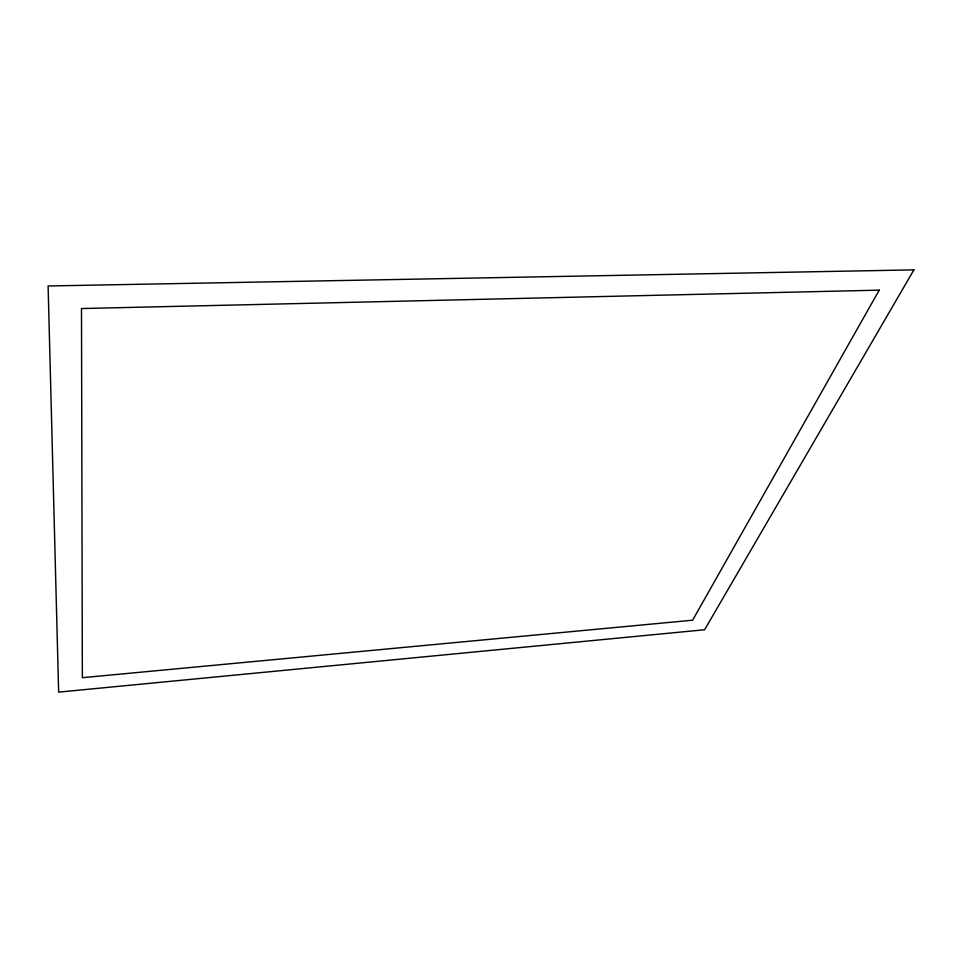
<?xml version="1.0" encoding="UTF-8"?>
<svg xmlns="http://www.w3.org/2000/svg" width="962" height="962" viewBox="0 0 962 962"><rect width="100%" height="100%" fill="white"/><g stroke="black" fill="none" stroke-linecap="round" stroke-linejoin="round"><path stroke-width="1.44" d="M879.208 290.151L692.64 620.201L82.347 677.693L81.493 308.549L879.208 290.151M913.9 269.877L704.605 629.749L58.646 692.123L48.1 285.979L913.9 269.877"/></g></svg>
